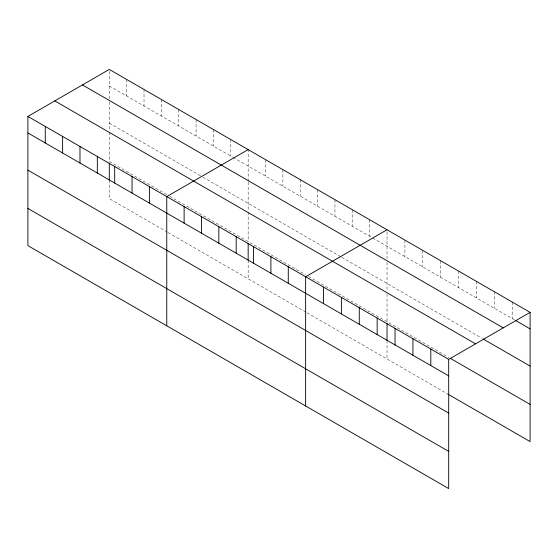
<?xml version="1.0" encoding="UTF-8"?>
<svg xmlns="http://www.w3.org/2000/svg" width="558" height="558" viewBox="0 0 558 558"><rect width="100%" height="100%" fill="white"/><g stroke="black" fill="none" stroke-linecap="round" stroke-linejoin="round"><path stroke-width="0.42" stroke-dasharray="2.79 2.09" d="M109.298 102.009L109.298 130.97M109.298 98.627L109.298 69.422M248.164 182.18L248.164 211.147M248.164 181.336L248.164 149.593M387.029 262.351L387.029 290.446M387.029 258.968L387.029 229.763M109.298 85.946L232.316 156.972M233.07 157.405L371.935 237.582M372.688 238.015L514.448 319.86M109.298 123.137L202.129 176.726M202.882 177.165L340.994 256.903M341.747 257.336L481.666 338.12M166.654 194.561L109.298 161.45L109.298 131.841M169.674 196.304L305.519 274.738M308.539 276.482L448.876 357.504M167.414 232.184L109.298 198.634L109.298 180.046M168.167 232.623L306.272 312.361M307.033 312.794L448.13 394.255M512.216 302.045L512.216 318.569M494.332 291.715L494.332 308.246M476.448 281.392L476.448 297.916M458.564 271.069L458.564 287.593M440.68 260.739L440.68 277.27M422.797 250.416L422.797 266.947M404.913 240.093L404.913 256.617M387.029 293.926L387.029 321.792M387.029 340.387L387.029 358.982M369.668 219.747L369.668 236.271M352.314 209.724L352.314 226.248M334.953 199.701L334.953 216.232M317.593 189.678L317.593 206.209M300.239 179.662L300.239 196.186M282.878 169.639L282.878 186.163M265.524 159.616L265.524 176.14M248.164 212.012L248.164 241.621M248.164 260.216L248.164 278.805M230.803 139.57L230.803 156.101M213.449 129.554L213.449 146.077M196.088 119.531L196.088 136.054M178.734 109.508L178.734 126.038M161.374 99.484L161.374 116.015M144.013 89.468L144.013 105.992M126.659 79.445L126.659 95.969"/><path stroke-width="0.84" d="M27.9 116.42L448.702 359.366L448.702 488.578L27.9 245.632L27.9 116.42L109.298 69.422L530.1 312.368L530.1 441.58L448.13 394.255M248.164 149.593L166.765 196.59L166.765 325.802M387.029 229.763L305.631 276.761L305.631 405.973M448.702 359.366L530.1 312.368M515.941 320.724L530.1 328.892M82.438 84.928L503.239 327.874M483.151 338.978L530.1 366.083M54.761 100.907L475.562 343.854M450.369 358.362L530.1 404.397M27.9 132.944L448.702 375.89M27.9 170.134L448.702 413.08M27.9 208.448L448.702 451.394M430.818 349.036L430.818 365.567M412.934 338.713L412.934 355.244M395.05 328.39L395.05 344.914M387.029 323.487L387.029 340.387M377.166 318.06L377.166 334.591M359.282 307.737L359.282 324.268M341.398 297.414L341.398 313.938M323.514 287.091L323.514 303.615M288.27 266.738L288.27 283.269M270.909 256.722L270.909 273.246M253.555 246.699L253.555 263.223M248.164 243.309L248.164 260.216M236.194 236.676L236.194 253.206M218.841 226.653L218.841 243.183M201.48 216.637L201.48 233.16M184.119 206.613L184.119 223.137M149.404 186.567L149.404 203.098M132.051 176.544L132.051 193.075M114.69 166.528L114.69 183.052M109.298 163.138L109.298 180.046M97.329 156.505L97.329 173.029M79.975 146.482L79.975 163.013M62.615 136.459L62.615 152.99M45.261 126.443L45.261 142.967"/></g></svg>
